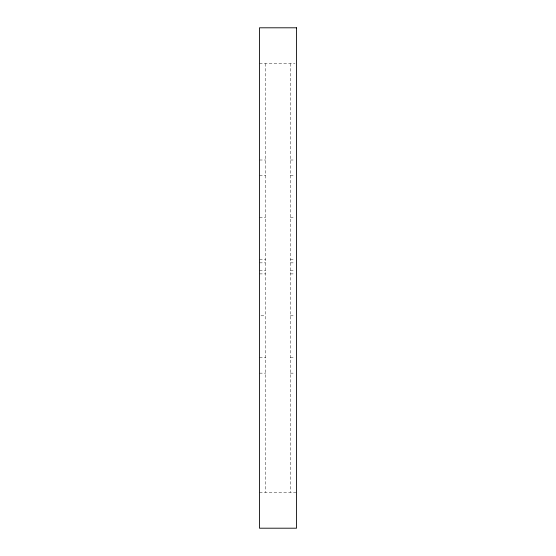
<?xml version="1.0" encoding="UTF-8"?>
<svg xmlns="http://www.w3.org/2000/svg" width="556" height="556" viewBox="0 0 556 556"><rect width="100%" height="100%" fill="white"/><g stroke="black" fill="none" stroke-linecap="round" stroke-linejoin="round"><path stroke-width="0.42" stroke-dasharray="2.78 2.08" d="M259.464 63.586L294.993 63.586M259.464 160.003L265.643 160.003M290.357 160.003L294.993 160.003M259.464 175.418L265.643 175.418M290.357 175.418L294.993 175.418M259.464 217.361L265.643 217.361M290.357 217.361L294.993 217.361M259.464 259.311L265.643 259.311M290.357 259.311L294.993 259.311M259.464 262.849L265.643 262.849M290.357 262.849L294.993 262.849M259.464 270.306L265.643 270.306M290.357 270.306L294.993 270.306M259.464 273.893L265.643 273.893M290.357 273.893L294.993 273.893M261.007 315.801L265.643 315.801M290.357 315.801L294.993 315.801M259.464 357.71L265.643 357.71M290.357 357.71L294.993 357.71M259.464 373.152L265.643 373.152M290.357 373.152L294.993 373.152M259.464 492.414L296.536 492.414M290.357 63.586L290.357 492.414M265.643 63.586L265.643 492.414"/><path stroke-width="0.83" d="M296.536 27.8L259.464 27.8L259.464 528.2L296.536 528.2L296.536 27.8"/></g></svg>
